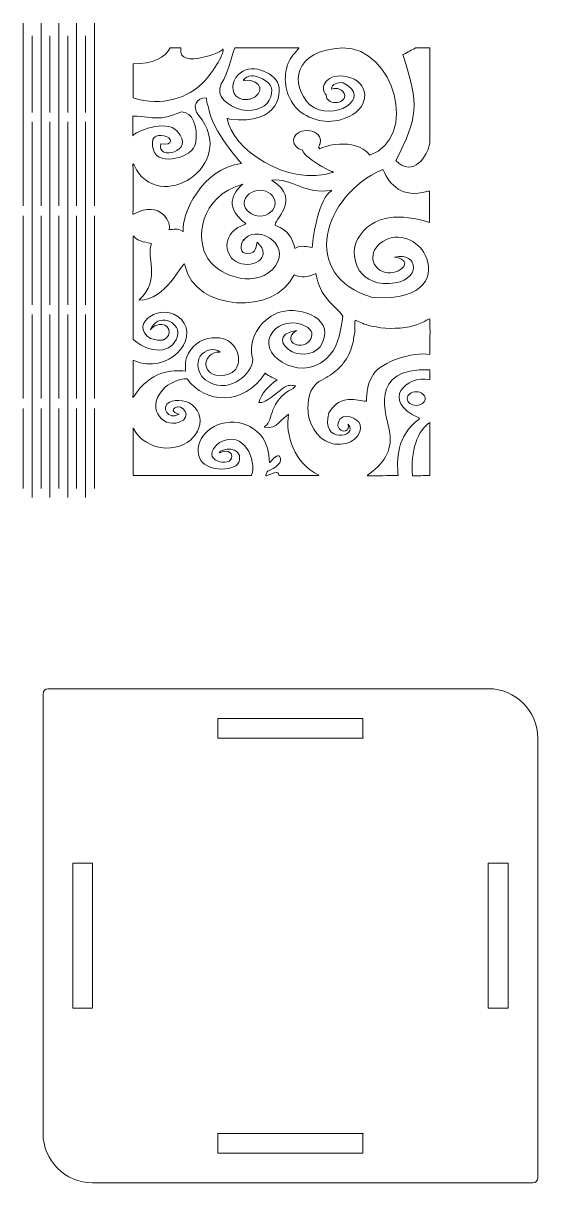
# Model space of a CAD drawing. Header units: centimetres. Extents: x -22.5 to 14, y -8.1 to 15.8.
# Drawn here: x 3.56 to 13.96, y -8.07 to 15.4 of the extents above; entities that cross this region are included whole.
import ezdxf

# ---------------------------------------------------------------- set-up
doc = ezdxf.new("R2010")
doc.units = ezdxf.units.CM
doc.header["$MEASUREMENT"] = 0
doc.layers.add('layer 1', color=7, linetype='Continuous')

msp = doc.modelspace()

# ---------------------------------------------------------------- linework, layer by layer
at = {"layer": 'layer 1', "color": 114, "lineweight": 9}
for points in [[(3.56296, 15.4), (3.56296, 15.4), (3.56296, 11.70092), (3.56296, 11.70092)], [(3.92296, 15.4), (3.92296, 15.4), (3.92296, 11.70092), (3.92296, 11.70092)], [(4.28296, 15.4), (4.28296, 15.4), (4.28296, 11.70092), (4.28296, 11.70092)], [(4.64296, 15.4), (4.64296, 15.4), (4.64296, 11.70092), (4.64296, 11.70092)], [(5.00296, 15.4), (5.00296, 15.4), (5.00296, 11.70092), (5.00296, 11.70092)], [(3.74296, 15.14151), (3.74296, 15.14151), (3.74296, 13.59483), (3.74296, 13.59483)], [(4.10296, 15.14151), (4.10296, 15.14151), (4.10296, 13.59483), (4.10296, 13.59483)], [(4.46296, 15.14151), (4.46296, 15.14151), (4.46296, 13.59483), (4.46296, 13.59483)], [(4.82296, 15.14151), (4.82296, 15.14151), (4.82296, 13.59483), (4.82296, 13.59483)], [(3.74296, 13.4005), (3.74296, 13.4005), (3.74296, 9.69717), (3.74296, 9.69717)], [(4.10296, 13.4005), (4.10296, 13.4005), (4.10296, 9.69717), (4.10296, 9.69717)], [(4.46296, 13.4005), (4.46296, 13.4005), (4.46296, 9.69717), (4.46296, 9.69717)], [(4.82296, 13.4005), (4.82296, 13.4005), (4.82296, 9.69717), (4.82296, 9.69717)], [(3.56296, 11.50097), (3.56296, 11.50097), (3.56296, 7.80189), (3.56296, 7.80189)], [(3.92296, 11.50097), (3.92296, 11.50097), (3.92296, 7.80189), (3.92296, 7.80189)], [(4.28296, 11.50097), (4.28296, 11.50097), (4.28296, 7.80189), (4.28296, 7.80189)], [(4.64296, 11.50097), (4.64296, 11.50097), (4.64296, 7.80189), (4.64296, 7.80189)], [(5.00296, 11.50097), (5.00296, 11.50097), (5.00296, 7.80189), (5.00296, 7.80189)], [(3.74296, 9.50146), (3.74296, 9.50146), (3.74296, 5.8), (3.74296, 5.8)], [(4.10296, 9.50146), (4.10296, 9.50146), (4.10296, 5.8), (4.10296, 5.8)], [(4.46296, 9.50146), (4.46296, 9.50146), (4.46296, 5.8), (4.46296, 5.8)], [(4.82296, 9.50146), (4.82296, 9.50146), (4.82296, 5.8), (4.82296, 5.8)], [(3.56296, 7.60194), (3.56296, 7.60194), (3.56296, 5.98259), (3.56296, 5.98259)], [(3.92296, 7.60194), (3.92296, 7.60194), (3.92296, 5.98259), (3.92296, 5.98259)], [(4.28296, 7.60194), (4.28296, 7.60194), (4.28296, 5.98259), (4.28296, 5.98259)], [(4.64296, 7.60194), (4.64296, 7.60194), (4.64296, 5.98259), (4.64296, 5.98259)], [(5.00296, 7.60194), (5.00296, 7.60194), (5.00296, 5.98259), (5.00296, 5.98259)]]:
    msp.add_open_spline(points, degree=3, dxfattribs=at)
for points, knots in [([(5.78454, 13.88758), (5.78454, 14.11719), (5.78454, 14.34679), (5.78454, 14.57574), (5.78454, 14.57574), (6.18779, 14.57574), (6.42833, 14.7082), (6.53538, 14.89805), (6.53538, 14.89805), (6.53538, 14.89805), (6.74865, 14.89805), (6.74865, 14.89805), (6.74865, 14.89805), (6.74764, 14.8929), (6.74674, 14.88766), (6.74608, 14.88221), (6.74608, 14.88221), (6.69313, 14.44854), (7.66131, 14.83891), (7.59535, 14.8803), (7.59535, 14.8803), (7.64854, 14.82228), (7.43363, 14.4437), (7.1785, 14.17882), (7.1785, 14.17882), (6.92335, 13.91393), (6.36747, 13.69467), (5.78454, 13.88758)], [0, 0, 0, 0, 0.125, 0.125, 0.125, 0.125, 0.25, 0.25, 0.25, 0.25, 0.375, 0.375, 0.375, 0.375, 0.5, 0.5, 0.5, 0.5, 0.625, 0.625, 0.625, 0.625, 0.75, 0.75, 0.75, 0.75, 1, 1, 1, 1]), ([(9.55635, 12.95442), (9.56589, 12.97549), (9.57108, 12.99806), (9.57108, 13.02157), (9.57108, 13.02157), (9.57108, 13.13549), (9.44901, 13.22839), (9.29932, 13.22839), (9.29932, 13.22839), (9.14966, 13.22841), (9.02758, 13.13548), (9.02758, 13.02157), (9.02758, 13.02157), (9.02758, 12.93274), (9.10179, 12.85671), (9.2054, 12.82748), (9.2054, 12.82748), (9.22399, 12.78911), (9.25321, 12.74915), (9.29557, 12.70875), (9.29557, 12.70875), (9.44277, 12.59428), (9.61308, 12.4798), (9.79459, 12.39883), (9.79459, 12.39883), (9.80283, 12.39747), (9.82747, 12.39814), (9.83792, 12.38341), (9.83792, 12.38341), (8.88855, 12.07025), (7.7692, 12.8744), (7.68724, 13.4759), (7.68724, 13.4759), (7.70069, 13.47591), (7.71487, 13.46719), (7.73279, 13.45848), (7.73279, 13.45848), (8.75805, 13.3169), (8.82964, 14.05639), (8.67509, 14.2467), (8.67509, 14.2467), (8.46815, 14.50151), (8.00606, 14.60455), (7.82529, 14.2355), (7.82529, 14.2355), (7.75187, 14.08564), (7.81953, 13.82579), (8.09932, 13.85513), (8.09932, 13.85513), (8.11652, 13.85848), (8.13445, 13.86184), (8.15239, 13.86518), (8.15239, 13.86518), (8.45398, 13.9722), (8.39589, 14.25965), (8.04529, 14.24494), (8.04529, 14.24494), (8.0281, 14.24026), (8.0281, 14.24026), (8.01542, 14.24094), (8.01542, 14.24094), (8.01542, 14.24562), (8.01542, 14.24965), (8.01542, 14.25364), (8.01542, 14.25364), (8.08742, 14.35013), (8.23841, 14.36136), (8.39893, 14.27359), (8.39893, 14.27359), (8.55947, 14.18582), (8.62125, 14.11285), (8.56627, 13.91091), (8.56627, 13.91091), (8.51126, 13.70901), (8.2604, 13.60049), (7.97737, 13.64548), (7.97737, 13.64548), (7.69392, 13.7218), (7.43848, 13.91709), (7.56526, 14.17275), (7.56526, 14.17275), (7.70851, 14.41414), (7.75237, 14.65937), (7.84126, 14.89805), (7.84126, 14.89805), (7.84126, 14.89805), (9.13676, 14.89805), (9.13676, 14.89805), (9.13676, 14.89805), (9.13676, 14.89805), (9.13646, 14.89371), (9.13646, 14.89371), (9.13646, 14.89371), (9.05579, 14.79933), (8.96709, 14.70562), (8.91852, 14.59112), (8.91852, 14.59112), (8.81306, 14.29211), (8.84515, 13.99937), (9.04905, 13.72424), (9.04905, 13.72424), (9.08418, 13.68408), (9.08418, 13.68408), (9.09163, 13.67269), (9.09163, 13.67269), (9.31582, 13.45431), (9.70701, 13.32953), (10.0617, 13.4751), (10.0617, 13.4751), (10.56028, 13.63315), (10.59343, 14.15553), (10.18368, 14.2954), (10.18368, 14.2954), (9.77395, 14.4353), (9.53041, 14.16081), (9.66806, 13.97155), (9.66806, 13.97155), (9.67406, 13.96328), (9.68053, 13.95563), (9.68733, 13.9486), (9.68733, 13.9486), (9.68673, 13.94394), (9.68641, 13.93921), (9.68641, 13.93443), (9.68641, 13.93443), (9.68641, 13.85573), (9.77073, 13.79154), (9.87413, 13.79154), (9.87413, 13.79154), (9.97752, 13.79156), (10.06184, 13.85573), (10.06184, 13.93443), (10.06184, 13.93443), (10.06184, 13.99326), (10.01472, 14.04394), (9.94778, 14.06581), (9.94778, 14.06581), (9.9133, 14.08183), (9.86239, 14.08557), (9.79276, 14.06579), (9.79276, 14.06579), (9.79278, 14.17022), (9.93079, 14.21162), (10.02715, 14.19356), (10.02715, 14.19356), (10.6523, 13.89466), (9.82173, 13.37103), (9.35684, 13.74861), (9.35684, 13.74861), (8.9438, 14.15636), (9.02159, 14.861), (10.01729, 14.89805), (10.01729, 14.89805), (11.07399, 14.91653), (11.55515, 13.06724), (10.57152, 12.73151), (10.57152, 12.73151), (10.24425, 13.11315), (9.59319, 12.89489), (9.56078, 12.85804), (9.56078, 12.85804), (9.52715, 12.89083), (9.52715, 12.89418), (9.55107, 12.92832), (9.55107, 12.92832), (9.55317, 12.93752), (9.5549, 12.94615), (9.55635, 12.95442)], [0, 0, 0, 0, 0.02325581, 0.02325581, 0.02325581, 0.02325581, 0.04651163, 0.04651163, 0.04651163, 0.04651163, 0.06976744, 0.06976744, 0.06976744, 0.06976744, 0.09302326, 0.09302326, 0.09302326, 0.09302326, 0.11627907, 0.11627907, 0.11627907, 0.11627907, 0.13953488, 0.13953488, 0.13953488, 0.13953488, 0.1627907, 0.1627907, 0.1627907, 0.1627907, 0.18604651, 0.18604651, 0.18604651, 0.18604651, 0.20930233, 0.20930233, 0.20930233, 0.20930233, 0.23255814, 0.23255814, 0.23255814, 0.23255814, 0.25581395, 0.25581395, 0.25581395, 0.25581395, 0.27906977, 0.27906977, 0.27906977, 0.27906977, 0.30232558, 0.30232558, 0.30232558, 0.30232558, 0.3255814, 0.3255814, 0.3255814, 0.3255814, 0.34883721, 0.34883721, 0.34883721, 0.34883721, 0.37209302, 0.37209302, 0.37209302, 0.37209302, 0.39534884, 0.39534884, 0.39534884, 0.39534884, 0.41860465, 0.41860465, 0.41860465, 0.41860465, 0.44186047, 0.44186047, 0.44186047, 0.44186047, 0.46511628, 0.46511628, 0.46511628, 0.46511628, 0.48837209, 0.48837209, 0.48837209, 0.48837209, 0.51162791, 0.51162791, 0.51162791, 0.51162791, 0.53488372, 0.53488372, 0.53488372, 0.53488372, 0.55813953, 0.55813953, 0.55813953, 0.55813953, 0.58139535, 0.58139535, 0.58139535, 0.58139535, 0.60465116, 0.60465116, 0.60465116, 0.60465116, 0.62790698, 0.62790698, 0.62790698, 0.62790698, 0.65116279, 0.65116279, 0.65116279, 0.65116279, 0.6744186, 0.6744186, 0.6744186, 0.6744186, 0.69767442, 0.69767442, 0.69767442, 0.69767442, 0.72093023, 0.72093023, 0.72093023, 0.72093023, 0.74418605, 0.74418605, 0.74418605, 0.74418605, 0.76744186, 0.76744186, 0.76744186, 0.76744186, 0.79069767, 0.79069767, 0.79069767, 0.79069767, 0.81395349, 0.81395349, 0.81395349, 0.81395349, 0.8372093, 0.8372093, 0.8372093, 0.8372093, 0.86046512, 0.86046512, 0.86046512, 0.86046512, 0.88372093, 0.88372093, 0.88372093, 0.88372093, 0.90697674, 0.90697674, 0.90697674, 0.90697674, 0.93023256, 0.93023256, 0.93023256, 0.93023256, 0.95348837, 0.95348837, 0.95348837, 0.95348837, 1, 1, 1, 1]), ([(11.09518, 12.6204), (11.53723, 13.49612), (11.57267, 13.73321), (11.23787, 14.76317), (11.23787, 14.76317), (11.33385, 14.81754), (11.41807, 14.85667), (11.49278, 14.89805), (11.49278, 14.89805), (11.49278, 14.89805), (11.78089, 14.89805), (11.78089, 14.89805), (11.78089, 14.89805), (11.77953, 14.62585), (11.77738, 14.35096), (11.78245, 14.07569), (11.78245, 14.07569), (11.77647, 13.83535), (11.78842, 13.59304), (11.78022, 13.34804), (11.78022, 13.34804), (11.78245, 13.27909), (11.78022, 13.2677), (11.78022, 12.97116), (11.78022, 12.97116), (11.73948, 12.72824), (11.44635, 12.25849), (11.09518, 12.6204)], [0, 0, 0, 0, 0.125, 0.125, 0.125, 0.125, 0.25, 0.25, 0.25, 0.25, 0.375, 0.375, 0.375, 0.375, 0.5, 0.5, 0.5, 0.5, 0.625, 0.625, 0.625, 0.625, 0.75, 0.75, 0.75, 0.75, 1, 1, 1, 1]), ([(6.7863, 11.18384), (6.66729, 11.27295), (6.61532, 11.21397), (6.50766, 11.22602), (6.50766, 11.22602), (6.57797, 11.31817), (6.348, 11.84821), (5.79275, 11.53394), (5.79275, 11.53394), (5.78379, 11.53461), (5.78379, 11.53461), (5.78082, 11.53797), (5.78082, 11.53797), (5.78678, 11.88069), (5.78603, 12.21607), (5.78005, 12.55345), (5.78005, 12.55345), (5.79724, 12.54743), (5.79126, 12.54072), (5.8047, 12.52399), (5.8047, 12.52399), (6.28457, 11.48777), (7.94325, 12.52817), (7.1068, 13.53682), (7.1068, 13.53682), (6.96226, 13.7111), (7.06514, 13.89093), (7.25992, 13.89093), (7.25992, 13.89093), (7.27488, 13.84007), (7.27262, 13.77848), (7.29801, 13.7229), (7.29801, 13.7229), (7.38274, 13.19761), (7.97185, 12.57542), (7.97185, 12.55814), (7.97185, 12.55814), (7.16747, 12.46882), (6.75992, 11.51591), (6.79678, 11.18584), (6.79678, 11.18584), (6.79302, 11.18518), (6.7893, 11.1845), (6.7863, 11.18384)], [0, 0, 0, 0, 0.08333333, 0.08333333, 0.08333333, 0.08333333, 0.16666667, 0.16666667, 0.16666667, 0.16666667, 0.25, 0.25, 0.25, 0.25, 0.33333333, 0.33333333, 0.33333333, 0.33333333, 0.41666667, 0.41666667, 0.41666667, 0.41666667, 0.5, 0.5, 0.5, 0.5, 0.58333333, 0.58333333, 0.58333333, 0.58333333, 0.66666667, 0.66666667, 0.66666667, 0.66666667, 0.75, 0.75, 0.75, 0.75, 0.83333333, 0.83333333, 0.83333333, 0.83333333, 1, 1, 1, 1]), ([(6.20348, 12.80983), (6.11094, 13.10296), (6.24752, 13.14456), (6.40755, 13.12179), (6.40755, 13.12179), (6.56758, 13.09898), (6.62071, 12.91314), (6.34341, 12.95502), (6.34341, 12.95502), (6.24059, 12.61321), (7.06998, 12.78818), (6.67492, 13.21367), (6.67492, 13.21367), (6.43976, 13.46701), (5.81428, 13.19786), (5.77612, 13.12289), (5.77612, 13.12289), (5.77894, 13.257), (5.7802, 13.38886), (5.78096, 13.52075), (5.78096, 13.52075), (6.25208, 13.49598), (6.28569, 13.41309), (6.75692, 13.60266), (6.75692, 13.60266), (6.98865, 13.6117), (7.097, 13.30672), (7.05041, 12.98301), (7.05041, 12.98301), (7.00381, 12.65931), (6.29599, 12.51672), (6.20348, 12.80983)], [0, 0, 0, 0, 0.11111111, 0.11111111, 0.11111111, 0.11111111, 0.22222222, 0.22222222, 0.22222222, 0.22222222, 0.33333333, 0.33333333, 0.33333333, 0.33333333, 0.44444444, 0.44444444, 0.44444444, 0.44444444, 0.55555556, 0.55555556, 0.55555556, 0.55555556, 0.66666667, 0.66666667, 0.66666667, 0.66666667, 0.77777778, 0.77777778, 0.77777778, 0.77777778, 1, 1, 1, 1]), ([(9.05503, 10.84446), (8.99691, 11.04661), (8.93056, 11.20498), (8.6621, 11.30232), (8.6621, 11.30232), (8.58781, 11.39979), (9.22241, 11.82933), (8.59337, 12.21406), (8.59337, 12.21406), (8.59113, 12.21743), (8.58889, 12.22009), (8.5874, 12.22276), (8.5874, 12.22276), (8.99969, 12.27327), (9.25798, 11.91781), (9.79161, 12.01792), (9.79161, 12.01792), (9.79161, 12.01456), (9.79161, 12.01123), (9.79161, 12.00721), (9.79161, 12.00721), (9.55338, 11.86491), (9.41582, 11.12133), (9.40615, 10.86253), (9.40615, 10.86253), (9.28372, 10.86253), (9.22021, 10.92187), (9.06624, 10.8498), (9.06624, 10.8498), (9.0655, 10.84847), (9.06477, 10.84646), (9.06477, 10.84445), (9.06477, 10.84445), (9.06102, 10.84446), (9.05803, 10.84445), (9.05503, 10.84446)], [0, 0, 0, 0, 0.1, 0.1, 0.1, 0.1, 0.2, 0.2, 0.2, 0.2, 0.3, 0.3, 0.3, 0.3, 0.4, 0.4, 0.4, 0.4, 0.5, 0.5, 0.5, 0.5, 0.6, 0.6, 0.6, 0.6, 0.7, 0.7, 0.7, 0.7, 0.8, 0.8, 0.8, 0.8, 1, 1, 1, 1]), ([(10.62546, 9.84929), (9.12217, 10.28213), (9.62989, 11.9251), (10.82027, 12.43429), (10.82027, 12.43429), (10.82551, 12.43429), (10.83074, 12.43429), (10.83596, 12.43364), (10.83596, 12.43364), (10.97099, 12.11624), (11.22374, 11.8595), (11.72195, 11.99047), (11.72195, 11.99047), (11.7354, 11.9965), (11.75182, 11.99918), (11.772, 11.99851), (11.772, 11.99851), (11.77722, 11.79235), (11.77423, 11.57947), (11.77348, 11.36791), (11.77348, 11.36791), (11.21658, 11.53949), (10.61979, 11.55391), (10.31764, 11.02704), (10.31764, 11.02704), (10.15645, 10.74594), (10.27745, 10.09783), (10.95999, 10.12978), (10.95999, 10.12978), (11.64252, 10.16172), (11.55195, 10.79466), (11.0683, 10.6657), (11.0683, 10.6657), (11.50234, 10.59351), (11.15814, 10.28964), (10.87928, 10.35542), (10.87928, 10.35542), (10.60043, 10.42122), (10.51305, 10.78189), (10.83297, 10.98432), (10.83297, 10.98432), (11.15287, 11.18678), (11.54394, 11.00623), (11.68947, 10.70257), (11.68947, 10.70257), (11.86396, 10.33854), (11.74634, 9.77361), (10.62546, 9.84929)], [0, 0, 0, 0, 0.07692308, 0.07692308, 0.07692308, 0.07692308, 0.15384615, 0.15384615, 0.15384615, 0.15384615, 0.23076923, 0.23076923, 0.23076923, 0.23076923, 0.30769231, 0.30769231, 0.30769231, 0.30769231, 0.38461538, 0.38461538, 0.38461538, 0.38461538, 0.46153846, 0.46153846, 0.46153846, 0.46153846, 0.53846154, 0.53846154, 0.53846154, 0.53846154, 0.61538462, 0.61538462, 0.61538462, 0.61538462, 0.69230769, 0.69230769, 0.69230769, 0.69230769, 0.76923077, 0.76923077, 0.76923077, 0.76923077, 0.84615385, 0.84615385, 0.84615385, 0.84615385, 1, 1, 1, 1]), ([(7.29504, 10.63492), (7.04117, 11.02444), (7.12188, 11.88875), (7.99949, 12.14378), (7.99949, 12.14378), (7.88642, 12.0289), (7.55454, 11.73129), (8.05925, 11.34516), (8.05925, 11.34516), (8.05851, 11.34182), (8.05851, 11.33848), (8.05851, 11.33445), (8.05851, 11.33445), (7.57333, 11.17554), (7.61695, 10.72285), (7.85254, 10.5803), (7.85254, 10.5803), (8.15542, 10.397), (8.64201, 10.64217), (8.29095, 10.97072), (8.29095, 10.97072), (8.25942, 10.91694), (8.2958, 10.72989), (8.10523, 10.73786), (8.10523, 10.73786), (7.92893, 10.72649), (7.94502, 10.91307), (8.02048, 11.0262), (8.02048, 11.0262), (8.02199, 11.0262), (8.01219, 11.00041), (8.01368, 11.00041), (8.01368, 11.00041), (8.23261, 11.34803), (8.99745, 10.95294), (8.66062, 10.48781), (8.66062, 10.48781), (8.3238, 10.02269), (7.5489, 10.24538), (7.29504, 10.63492)], [0, 0, 0, 0, 0.09090909, 0.09090909, 0.09090909, 0.09090909, 0.18181818, 0.18181818, 0.18181818, 0.18181818, 0.27272727, 0.27272727, 0.27272727, 0.27272727, 0.36363636, 0.36363636, 0.36363636, 0.36363636, 0.45454545, 0.45454545, 0.45454545, 0.45454545, 0.54545455, 0.54545455, 0.54545455, 0.54545455, 0.63636364, 0.63636364, 0.63636364, 0.63636364, 0.72727273, 0.72727273, 0.72727273, 0.72727273, 0.81818182, 0.81818182, 0.81818182, 0.81818182, 1, 1, 1, 1]), ([(8.3505, 11.49554), (8.50509, 11.49554), (8.65696, 11.61357), (8.65696, 11.75827), (8.65696, 11.75827), (8.65696, 11.90302), (8.50509, 12.02102), (8.3505, 12.02102), (8.3505, 12.02102), (8.19591, 12.02103), (8.02684, 11.903), (8.02684, 11.75827), (8.02684, 11.75827), (8.02684, 11.61357), (8.19591, 11.49554), (8.3505, 11.49554)], [0, 0, 0, 0, 0.2, 0.2, 0.2, 0.2, 0.4, 0.4, 0.4, 0.4, 0.6, 0.6, 0.6, 0.6, 1, 1, 1, 1]), ([(5.78005, 7.82341), (5.79275, 8.07509), (5.78379, 8.32747), (5.78454, 8.57113), (5.78454, 8.57113), (5.78827, 8.57113), (5.792, 8.57113), (5.79649, 8.57113), (5.79649, 8.57113), (6.49054, 8.27391), (7.13123, 9.00098), (6.75937, 9.40142), (6.75937, 9.40142), (6.3875, 9.80186), (5.65983, 9.30276), (6.13814, 9.01733), (6.13814, 9.01733), (6.55724, 8.86112), (6.58211, 9.24088), (6.42548, 9.28648), (6.42548, 9.28648), (6.25093, 9.3373), (6.16407, 9.23285), (6.13328, 9.19529), (6.13328, 9.19529), (6.27993, 9.55241), (6.72205, 9.35938), (6.68629, 9.10662), (6.68629, 9.10662), (6.63907, 8.7729), (6.22454, 8.63626), (5.78379, 8.99888), (5.78379, 8.99888), (5.78379, 9.69708), (5.78379, 10.39527), (5.78454, 11.09281), (5.78454, 11.09281), (5.78827, 11.09281), (5.792, 11.09281), (5.79575, 11.09281), (5.79575, 11.09281), (5.8857, 10.95407), (6.10318, 10.97661), (6.15283, 10.93214), (6.15283, 10.93214), (6.09828, 10.78421), (6.14832, 10.64065), (6.15731, 10.4428), (6.15731, 10.4428), (6.16633, 10.24494), (6.12759, 9.99024), (5.91153, 9.80954), (5.91153, 9.80954), (5.91003, 9.80485), (5.90854, 9.80018), (5.90705, 9.79547), (5.90705, 9.79547), (6.44838, 9.79549), (6.76054, 10.5305), (6.82141, 10.5305), (6.82141, 10.5305), (6.82441, 10.52515), (6.82964, 10.49435), (6.83486, 10.48096), (6.83486, 10.48096), (7.04308, 9.5692), (8.66141, 9.47841), (9.0371, 10.30892), (9.0371, 10.30892), (9.19498, 10.2487), (9.29751, 10.25074), (9.47786, 10.33369), (9.47786, 10.33369), (9.55728, 9.83904), (9.83661, 9.7324), (10.0227, 9.47015), (10.0227, 9.47015), (9.98211, 9.1932), (9.94293, 8.90393), (9.78309, 8.70533), (9.78309, 8.70533), (9.26825, 8.06564), (8.32536, 8.63672), (8.55998, 9.07768), (8.55998, 9.07768), (8.79456, 9.51864), (9.4291, 9.29649), (9.3985, 9.09215), (9.3985, 9.09215), (9.36791, 8.88781), (9.18777, 8.87447), (9.11148, 8.88608), (9.11148, 8.88608), (8.96076, 8.90909), (8.89357, 9.05743), (9.08441, 9.17915), (9.08441, 9.17915), (8.66959, 9.12236), (8.78029, 8.85478), (8.99732, 8.75074), (8.99732, 8.75074), (9.18882, 8.65894), (9.50394, 8.6884), (9.61356, 8.93575), (9.61356, 8.93575), (9.85866, 9.48869), (9.05426, 9.68262), (8.70406, 9.5357), (8.70406, 9.5357), (8.35391, 9.3888), (8.08061, 8.9939), (8.20418, 8.59723), (8.20418, 8.59723), (8.20418, 8.30527), (7.74448, 7.91369), (7.33419, 8.1263), (7.33419, 8.1263), (7.05934, 8.26868), (7.05659, 8.52707), (7.14239, 8.6606), (7.14239, 8.6606), (7.22819, 8.79414), (7.42882, 8.84042), (7.5438, 8.74451), (7.5438, 8.74451), (7.53782, 8.74451), (7.53186, 8.74451), (7.52587, 8.74385), (7.52587, 8.74385), (7.2121, 8.74538), (7.12025, 8.31034), (7.52796, 8.26478), (7.52796, 8.26478), (7.96966, 8.27271), (7.98462, 8.64258), (7.82169, 8.87104), (7.82169, 8.87104), (7.67526, 9.03508), (7.53574, 9.05564), (7.29598, 9.01712), (7.29598, 9.01712), (7.05623, 8.9786), (6.88526, 8.73686), (6.85946, 8.61223), (6.85946, 8.61223), (6.83368, 8.48764), (6.84309, 8.44865), (6.84457, 8.35624), (6.84457, 8.35624), (6.56516, 8.38351), (6.13687, 8.37148), (5.79874, 7.8455), (5.79874, 7.8455), (5.79724, 7.83746), (5.79575, 7.82606), (5.78005, 7.82341)], [0, 0, 0, 0, 0.025, 0.025, 0.025, 0.025, 0.05, 0.05, 0.05, 0.05, 0.075, 0.075, 0.075, 0.075, 0.1, 0.1, 0.1, 0.1, 0.125, 0.125, 0.125, 0.125, 0.15, 0.15, 0.15, 0.15, 0.175, 0.175, 0.175, 0.175, 0.2, 0.2, 0.2, 0.2, 0.225, 0.225, 0.225, 0.225, 0.25, 0.25, 0.25, 0.25, 0.275, 0.275, 0.275, 0.275, 0.3, 0.3, 0.3, 0.3, 0.325, 0.325, 0.325, 0.325, 0.35, 0.35, 0.35, 0.35, 0.375, 0.375, 0.375, 0.375, 0.4, 0.4, 0.4, 0.4, 0.425, 0.425, 0.425, 0.425, 0.45, 0.45, 0.45, 0.45, 0.475, 0.475, 0.475, 0.475, 0.5, 0.5, 0.5, 0.5, 0.525, 0.525, 0.525, 0.525, 0.55, 0.55, 0.55, 0.55, 0.575, 0.575, 0.575, 0.575, 0.6, 0.6, 0.6, 0.6, 0.625, 0.625, 0.625, 0.625, 0.65, 0.65, 0.65, 0.65, 0.675, 0.675, 0.675, 0.675, 0.7, 0.7, 0.7, 0.7, 0.725, 0.725, 0.725, 0.725, 0.75, 0.75, 0.75, 0.75, 0.775, 0.775, 0.775, 0.775, 0.8, 0.8, 0.8, 0.8, 0.825, 0.825, 0.825, 0.825, 0.85, 0.85, 0.85, 0.85, 0.875, 0.875, 0.875, 0.875, 0.9, 0.9, 0.9, 0.9, 0.925, 0.925, 0.925, 0.925, 0.95, 0.95, 0.95, 0.95, 1, 1, 1, 1]), ([(9.86408, 6.88154), (9.75321, 6.89533), (9.66238, 6.94715), (9.57124, 7.0134), (9.57124, 7.0134), (9.34575, 7.2279), (9.30168, 7.48645), (9.31948, 7.69876), (9.31948, 7.69876), (9.3373, 7.91105), (9.38502, 8.02267), (9.54062, 8.14605), (9.54062, 8.14605), (9.66835, 8.21499), (9.78189, 8.27659), (9.89021, 8.36831), (9.89021, 8.36831), (9.92606, 8.40445), (10.02693, 8.49149), (10.04262, 8.53433), (10.04262, 8.53433), (10.12704, 8.62266), (10.17709, 8.76861), (10.21369, 8.87438), (10.21369, 8.87438), (10.23459, 8.96474), (10.25177, 9.0558), (10.26374, 9.14416), (10.26374, 9.14416), (10.26524, 9.22717), (10.26748, 9.30949), (10.26971, 9.39184), (10.26971, 9.39184), (10.28167, 9.39184), (10.30108, 9.38112), (10.31828, 9.36975), (10.31828, 9.36975), (10.40419, 9.33091), (10.50278, 9.28674), (10.60365, 9.27067), (10.60365, 9.27067), (10.84718, 9.21175), (11.11909, 9.20974), (11.37083, 9.25461), (11.37083, 9.25461), (11.46496, 9.27803), (11.55386, 9.30884), (11.64724, 9.34831), (11.64724, 9.34831), (11.66891, 9.36171), (11.75705, 9.42262), (11.7817, 9.41929), (11.7817, 9.41929), (11.77647, 9.29209), (11.7944, 9.16355), (11.78022, 9.03036), (11.78022, 9.03036), (11.78245, 8.92525), (11.78245, 8.81813), (11.78245, 8.70903), (11.78245, 8.70903), (11.78097, 8.70501), (11.78022, 8.70034), (11.77946, 8.69564), (11.77946, 8.69564), (11.44297, 8.75843), (10.8108, 8.54844), (10.6422, 8.29759), (10.6422, 8.29759), (10.47364, 8.04676), (10.51023, 7.79939), (10.50204, 7.74708), (10.50204, 7.74708), (10.38895, 7.74708), (10.28171, 7.79717), (10.13076, 7.78456), (10.13076, 7.78456), (9.92133, 7.74973), (9.82685, 7.65143), (9.74305, 7.51281), (9.74305, 7.51281), (9.54302, 6.88528), (10.36029, 7.00743), (10.133, 7.28119), (10.133, 7.28119), (10.17719, 7.07496), (9.88147, 7.10784), (9.92759, 7.32136), (9.92759, 7.32136), (10.01825, 7.5558), (10.33724, 7.39932), (10.37037, 7.27759), (10.37037, 7.27759), (10.43307, 7.04713), (10.17131, 6.84329), (9.86408, 6.88154)], [0, 0, 0, 0, 0.04, 0.04, 0.04, 0.04, 0.08, 0.08, 0.08, 0.08, 0.12, 0.12, 0.12, 0.12, 0.16, 0.16, 0.16, 0.16, 0.2, 0.2, 0.2, 0.2, 0.24, 0.24, 0.24, 0.24, 0.28, 0.28, 0.28, 0.28, 0.32, 0.32, 0.32, 0.32, 0.36, 0.36, 0.36, 0.36, 0.4, 0.4, 0.4, 0.4, 0.44, 0.44, 0.44, 0.44, 0.48, 0.48, 0.48, 0.48, 0.52, 0.52, 0.52, 0.52, 0.56, 0.56, 0.56, 0.56, 0.6, 0.6, 0.6, 0.6, 0.64, 0.64, 0.64, 0.64, 0.68, 0.68, 0.68, 0.68, 0.72, 0.72, 0.72, 0.72, 0.76, 0.76, 0.76, 0.76, 0.8, 0.8, 0.8, 0.8, 0.84, 0.84, 0.84, 0.84, 0.88, 0.88, 0.88, 0.88, 0.92, 0.92, 0.92, 0.92, 1, 1, 1, 1]), ([(8.46937, 6.24091), (8.45517, 6.25966), (8.49925, 6.32126), (8.50671, 6.33464), (8.50671, 6.33464), (8.63721, 6.38463), (8.847, 6.51812), (8.73532, 6.64658), (8.73532, 6.64658), (8.66359, 6.65528), (8.57845, 6.54349), (8.54482, 6.50668), (8.54482, 6.50668), (8.54258, 6.50668), (8.54034, 6.50668), (8.53885, 6.50668), (8.53885, 6.50668), (8.53367, 6.71919), (8.49995, 6.88674), (8.35431, 7.07501), (8.35431, 7.07501), (8.1825, 7.2524), (7.97024, 7.33978), (7.73728, 7.32469), (7.73728, 7.32469), (7.26839, 7.29434), (6.96368, 6.86928), (7.15609, 6.54826), (7.15609, 6.54826), (7.28514, 6.33296), (7.89217, 6.30315), (7.93699, 6.55793), (7.93699, 6.55793), (7.9889, 6.85296), (7.54109, 6.79649), (7.52572, 6.70162), (7.52572, 6.70162), (7.58261, 6.73431), (7.76241, 6.78126), (7.77794, 6.63833), (7.77794, 6.63833), (7.80556, 6.38417), (7.05623, 6.53783), (7.53186, 6.91567), (7.53186, 6.91567), (8.03002, 7.17845), (8.28705, 6.55149), (8.17877, 6.24964), (8.17877, 6.24964), (8.17429, 6.24828), (8.1698, 6.24694), (8.16609, 6.24493), (8.16609, 6.24493), (7.37273, 6.24559), (6.57936, 6.24559), (5.78678, 6.24559), (5.78678, 6.24559), (5.78528, 6.25833), (5.78454, 6.27106), (5.78379, 6.28375), (5.78379, 6.28375), (5.78305, 6.59034), (5.7823, 6.89628), (5.7823, 7.20219), (5.7823, 7.20219), (5.78528, 7.20152), (5.78902, 7.20017), (5.79275, 7.19885), (5.79275, 7.19885), (5.89352, 6.97503), (6.16559, 6.81043), (6.44267, 6.80055), (6.44267, 6.80055), (6.98022, 6.78136), (7.31814, 7.28747), (7.03313, 7.6227), (7.03313, 7.6227), (6.90282, 7.77597), (6.65523, 7.79886), (6.51995, 7.72993), (6.51995, 7.72993), (6.32938, 7.63289), (6.49708, 7.34999), (6.71595, 7.48798), (6.71595, 7.48798), (6.69577, 7.47988), (6.52302, 7.54213), (6.62653, 7.61515), (6.62653, 7.61515), (6.76614, 7.71363), (7.01015, 7.4238), (6.71537, 7.32274), (6.71537, 7.32274), (6.35172, 7.19808), (6.01206, 7.65576), (6.44192, 8.04095), (6.44192, 8.04095), (6.56422, 8.12427), (6.69882, 8.20922), (6.87371, 8.20162), (6.87371, 8.20162), (7.24091, 7.69324), (8.01318, 7.64734), (8.45442, 8.31541), (8.45442, 8.31541), (8.45666, 8.31474), (8.45966, 8.31408), (8.46265, 8.31275), (8.46265, 8.31275), (8.53085, 8.24402), (8.62476, 8.22974), (8.69571, 8.17885), (8.69571, 8.17885), (8.51965, 8.06043), (8.36972, 7.89489), (8.32294, 7.72031), (8.32294, 7.72031), (8.34238, 7.72099), (8.36255, 7.72164), (8.38272, 7.72164), (8.38272, 7.72164), (8.57395, 7.78591), (8.73612, 7.97299), (8.84495, 8.03361), (8.84495, 8.03361), (8.95378, 8.09421), (9.00668, 8.06438), (9.06477, 8.06038), (9.06477, 8.06038), (9.06477, 8.0423), (9.03188, 8.02088), (9.01619, 8.00883), (9.01619, 8.00883), (8.49288, 7.73143), (8.64834, 7.38806), (8.44248, 7.23431), (8.44248, 7.23431), (8.44248, 7.23233), (8.44322, 7.22964), (8.44397, 7.22696), (8.44397, 7.22696), (8.69439, 7.16248), (8.80177, 7.43553), (8.92803, 7.48401), (8.92803, 7.48401), (8.84631, 7.08111), (9.05076, 6.47978), (9.53763, 6.25164), (9.53763, 6.25164), (9.54062, 6.24828), (9.54062, 6.24828), (9.54062, 6.24292), (9.54062, 6.24292), (9.27095, 6.24292), (9.002, 6.24292), (8.73308, 6.24292), (8.73308, 6.24292), (8.73308, 6.35859), (8.57465, 6.28006), (8.49701, 6.24226), (8.49701, 6.24226), (8.4873, 6.24226), (8.47834, 6.24158), (8.46937, 6.24091)], [0, 0, 0, 0, 0.02380952, 0.02380952, 0.02380952, 0.02380952, 0.04761905, 0.04761905, 0.04761905, 0.04761905, 0.07142857, 0.07142857, 0.07142857, 0.07142857, 0.0952381, 0.0952381, 0.0952381, 0.0952381, 0.11904762, 0.11904762, 0.11904762, 0.11904762, 0.14285714, 0.14285714, 0.14285714, 0.14285714, 0.16666667, 0.16666667, 0.16666667, 0.16666667, 0.19047619, 0.19047619, 0.19047619, 0.19047619, 0.21428571, 0.21428571, 0.21428571, 0.21428571, 0.23809524, 0.23809524, 0.23809524, 0.23809524, 0.26190476, 0.26190476, 0.26190476, 0.26190476, 0.28571429, 0.28571429, 0.28571429, 0.28571429, 0.30952381, 0.30952381, 0.30952381, 0.30952381, 0.33333333, 0.33333333, 0.33333333, 0.33333333, 0.35714286, 0.35714286, 0.35714286, 0.35714286, 0.38095238, 0.38095238, 0.38095238, 0.38095238, 0.4047619, 0.4047619, 0.4047619, 0.4047619, 0.42857143, 0.42857143, 0.42857143, 0.42857143, 0.45238095, 0.45238095, 0.45238095, 0.45238095, 0.47619048, 0.47619048, 0.47619048, 0.47619048, 0.5, 0.5, 0.5, 0.5, 0.52380952, 0.52380952, 0.52380952, 0.52380952, 0.54761905, 0.54761905, 0.54761905, 0.54761905, 0.57142857, 0.57142857, 0.57142857, 0.57142857, 0.5952381, 0.5952381, 0.5952381, 0.5952381, 0.61904762, 0.61904762, 0.61904762, 0.61904762, 0.64285714, 0.64285714, 0.64285714, 0.64285714, 0.66666667, 0.66666667, 0.66666667, 0.66666667, 0.69047619, 0.69047619, 0.69047619, 0.69047619, 0.71428571, 0.71428571, 0.71428571, 0.71428571, 0.73809524, 0.73809524, 0.73809524, 0.73809524, 0.76190476, 0.76190476, 0.76190476, 0.76190476, 0.78571429, 0.78571429, 0.78571429, 0.78571429, 0.80952381, 0.80952381, 0.80952381, 0.80952381, 0.83333333, 0.83333333, 0.83333333, 0.83333333, 0.85714286, 0.85714286, 0.85714286, 0.85714286, 0.88095238, 0.88095238, 0.88095238, 0.88095238, 0.9047619, 0.9047619, 0.9047619, 0.9047619, 0.92857143, 0.92857143, 0.92857143, 0.92857143, 0.95238095, 0.95238095, 0.95238095, 0.95238095, 1, 1, 1, 1]), ([(10.51921, 6.24091), (10.51848, 6.24493), (10.51848, 6.24828), (10.51848, 6.25164), (10.51848, 6.25164), (10.8459, 6.47991), (11.02587, 6.73271), (10.97043, 7.09911), (10.97043, 7.09911), (10.91497, 7.46548), (10.51215, 8.43367), (11.78245, 8.38302), (11.78245, 8.38302), (11.7817, 8.31877), (11.7817, 8.25384), (11.7817, 8.18888), (11.7817, 8.18888), (11.77722, 8.18959), (11.77348, 8.18959), (11.76974, 8.18959), (11.76974, 8.18959), (11.31687, 8.27338), (10.76758, 7.76756), (11.56058, 7.41105), (11.56058, 7.41105), (11.56731, 7.40436), (11.56731, 7.40436), (11.56956, 7.39498), (11.56956, 7.39498), (11.09873, 7.04216), (11.11756, 6.56489), (11.13925, 6.24292), (11.13925, 6.24292), (10.93234, 6.24226), (10.7254, 6.24158), (10.51921, 6.24091)], [0, 0, 0, 0, 0.1, 0.1, 0.1, 0.1, 0.2, 0.2, 0.2, 0.2, 0.3, 0.3, 0.3, 0.3, 0.4, 0.4, 0.4, 0.4, 0.5, 0.5, 0.5, 0.5, 0.6, 0.6, 0.6, 0.6, 0.7, 0.7, 0.7, 0.7, 0.8, 0.8, 0.8, 0.8, 1, 1, 1, 1]), ([(11.50643, 7.66401), (11.60634, 7.66401), (11.68781, 7.72602), (11.68781, 7.80206), (11.68781, 7.80206), (11.68781, 7.8781), (11.60634, 7.9401), (11.50643, 7.9401), (11.50643, 7.9401), (11.40653, 7.9401), (11.32503, 7.8781), (11.32503, 7.80206), (11.32503, 7.80206), (11.32503, 7.72602), (11.40653, 7.66401), (11.50643, 7.66401)], [0, 0, 0, 0, 0.2, 0.2, 0.2, 0.2, 0.4, 0.4, 0.4, 0.4, 0.6, 0.6, 0.6, 0.6, 1, 1, 1, 1]), ([(11.43284, 6.24091), (11.38131, 6.73244), (11.53775, 7.16571), (11.7817, 7.31665), (11.7817, 7.31665), (11.7778, 6.96038), (11.78245, 6.6039), (11.78245, 6.24762), (11.78245, 6.24762), (11.78097, 6.24628), (11.78022, 6.24493), (11.77946, 6.24292), (11.77946, 6.24292), (11.66366, 6.24226), (11.54788, 6.24158), (11.43284, 6.24091)], [0, 0, 0, 0, 0.2, 0.2, 0.2, 0.2, 0.4, 0.4, 0.4, 0.4, 0.6, 0.6, 0.6, 0.6, 1, 1, 1, 1])]:
    msp.add_open_spline(points, degree=3, knots=knots, dxfattribs=at)
at = {"layer": 'layer 1', "color": 250, "lineweight": 20}
for points, knots in [([(4.06344, 1.92999), (4.06344, 1.92999), (12.96344, 1.92999), (12.96344, 1.92999), (12.96344, 1.92999), (13.51344, 1.92999), (13.96344, 1.47999), (13.96344, 0.92999), (13.96344, 0.92999), (13.96344, 0.92999), (13.96344, -7.97001), (13.96344, -7.97001), (13.96344, -7.97001), (13.96344, -8.02501), (13.91844, -8.07001), (13.86344, -8.07001), (13.86344, -8.07001), (13.86344, -8.07001), (4.96344, -8.07001), (4.96344, -8.07001), (4.96344, -8.07001), (4.41344, -8.07001), (3.96344, -7.62001), (3.96344, -7.07001), (3.96344, -7.07001), (3.96344, -7.07001), (3.96344, 1.82999), (3.96344, 1.82999), (3.96344, 1.82999), (3.96344, 1.88499), (4.00844, 1.92999), (4.06344, 1.92999)], [0, 0, 0, 0, 0.11111111, 0.11111111, 0.11111111, 0.11111111, 0.22222222, 0.22222222, 0.22222222, 0.22222222, 0.33333333, 0.33333333, 0.33333333, 0.33333333, 0.44444444, 0.44444444, 0.44444444, 0.44444444, 0.55555556, 0.55555556, 0.55555556, 0.55555556, 0.66666667, 0.66666667, 0.66666667, 0.66666667, 0.77777778, 0.77777778, 0.77777778, 0.77777778, 1, 1, 1, 1]), ([(7.49677, 1.32999), (7.49677, 1.32999), (10.43011, 1.32999), (10.43011, 1.32999), (10.43011, 1.32999), (10.43011, 1.32999), (10.43011, 0.93707), (10.43011, 0.93707), (10.43011, 0.93707), (10.43101, 0.93616), (10.43157, 0.93491), (10.43157, 0.93353), (10.43157, 0.93353), (10.43157, 0.93215), (10.43101, 0.9309), (10.43011, 0.93), (10.43011, 0.93), (10.43011, 0.93), (10.43011, 0.92999), (10.43011, 0.92999), (10.43011, 0.92999), (10.43011, 0.92999), (10.4301, 0.92999), (10.4301, 0.92999), (10.4301, 0.92999), (10.42919, 0.92909), (10.42794, 0.92853), (10.42657, 0.92853), (10.42657, 0.92853), (10.4252, 0.92853), (10.42396, 0.92909), (10.42305, 0.92999), (10.42305, 0.92999), (10.42305, 0.92999), (7.50384, 0.92999), (7.50384, 0.92999), (7.50384, 0.92999), (7.50293, 0.92909), (7.50168, 0.92853), (7.50031, 0.92853), (7.50031, 0.92853), (7.49894, 0.92853), (7.4977, 0.92909), (7.49679, 0.92999), (7.49679, 0.92999), (7.49679, 0.92999), (7.49677, 0.92999), (7.49677, 0.92999), (7.49677, 0.92999), (7.49677, 0.92999), (7.49677, 0.93001), (7.49677, 0.93001), (7.49677, 0.93001), (7.49587, 0.93091), (7.49531, 0.93215), (7.49531, 0.93353), (7.49531, 0.93353), (7.49531, 0.9349), (7.49587, 0.93615), (7.49677, 0.93706), (7.49677, 0.93706), (7.49677, 0.93706), (7.49677, 1.32999), (7.49677, 1.32999)], [0, 0, 0, 0, 0.05882353, 0.05882353, 0.05882353, 0.05882353, 0.11764706, 0.11764706, 0.11764706, 0.11764706, 0.17647059, 0.17647059, 0.17647059, 0.17647059, 0.23529412, 0.23529412, 0.23529412, 0.23529412, 0.29411765, 0.29411765, 0.29411765, 0.29411765, 0.35294118, 0.35294118, 0.35294118, 0.35294118, 0.41176471, 0.41176471, 0.41176471, 0.41176471, 0.47058824, 0.47058824, 0.47058824, 0.47058824, 0.52941176, 0.52941176, 0.52941176, 0.52941176, 0.58823529, 0.58823529, 0.58823529, 0.58823529, 0.64705882, 0.64705882, 0.64705882, 0.64705882, 0.70588235, 0.70588235, 0.70588235, 0.70588235, 0.76470588, 0.76470588, 0.76470588, 0.76470588, 0.82352941, 0.82352941, 0.82352941, 0.82352941, 0.88235294, 0.88235294, 0.88235294, 0.88235294, 1, 1, 1, 1]), ([(4.56344, -4.53668), (4.56344, -4.53668), (4.56344, -1.60334), (4.56344, -1.60334), (4.56344, -1.60334), (4.56344, -1.60334), (4.95637, -1.60334), (4.95637, -1.60334), (4.95637, -1.60334), (4.95727, -1.60244), (4.95852, -1.60188), (4.9599, -1.60188), (4.9599, -1.60188), (4.96128, -1.60188), (4.96253, -1.60244), (4.96344, -1.60334), (4.96344, -1.60334), (4.96434, -1.60425), (4.9649, -1.6055), (4.9649, -1.60688), (4.9649, -1.60688), (4.9649, -1.60826), (4.96434, -1.60951), (4.96344, -1.61041), (4.96344, -1.61041), (4.96344, -1.61041), (4.96344, -4.5296), (4.96344, -4.5296), (4.96344, -4.5296), (4.96434, -4.53051), (4.9649, -4.53176), (4.9649, -4.53314), (4.9649, -4.53314), (4.9649, -4.53452), (4.96434, -4.53577), (4.96344, -4.53667), (4.96344, -4.53667), (4.96344, -4.53667), (4.96344, -4.53668), (4.96344, -4.53668), (4.96344, -4.53668), (4.96344, -4.53668), (4.96343, -4.53668), (4.96343, -4.53668), (4.96343, -4.53668), (4.96253, -4.53758), (4.96128, -4.53814), (4.9599, -4.53814), (4.9599, -4.53814), (4.95853, -4.53814), (4.95729, -4.53758), (4.95638, -4.53668), (4.95638, -4.53668), (4.95638, -4.53668), (4.56344, -4.53668), (4.56344, -4.53668)], [0, 0, 0, 0, 0.06666667, 0.06666667, 0.06666667, 0.06666667, 0.13333333, 0.13333333, 0.13333333, 0.13333333, 0.2, 0.2, 0.2, 0.2, 0.26666667, 0.26666667, 0.26666667, 0.26666667, 0.33333333, 0.33333333, 0.33333333, 0.33333333, 0.4, 0.4, 0.4, 0.4, 0.46666667, 0.46666667, 0.46666667, 0.46666667, 0.53333333, 0.53333333, 0.53333333, 0.53333333, 0.6, 0.6, 0.6, 0.6, 0.66666667, 0.66666667, 0.66666667, 0.66666667, 0.73333333, 0.73333333, 0.73333333, 0.73333333, 0.8, 0.8, 0.8, 0.8, 0.86666667, 0.86666667, 0.86666667, 0.86666667, 1, 1, 1, 1]), ([(13.36344, -1.60334), (13.36344, -1.60334), (13.36344, -4.53668), (13.36344, -4.53668), (13.36344, -4.53668), (13.36344, -4.53668), (12.97051, -4.53668), (12.97051, -4.53668), (12.97051, -4.53668), (12.9696, -4.53758), (12.96835, -4.53814), (12.96698, -4.53814), (12.96698, -4.53814), (12.96561, -4.53814), (12.96437, -4.53758), (12.96346, -4.53668), (12.96346, -4.53668), (12.96346, -4.53668), (12.96344, -4.53668), (12.96344, -4.53668), (12.96344, -4.53668), (12.96344, -4.53668), (12.96344, -4.53666), (12.96344, -4.53666), (12.96344, -4.53666), (12.96254, -4.53576), (12.96198, -4.53452), (12.96198, -4.53314), (12.96198, -4.53314), (12.96198, -4.53177), (12.96254, -4.53052), (12.96344, -4.52961), (12.96344, -4.52961), (12.96344, -4.52961), (12.96344, -1.6104), (12.96344, -1.6104), (12.96344, -1.6104), (12.96254, -1.60949), (12.96198, -1.60825), (12.96198, -1.60688), (12.96198, -1.60688), (12.96198, -1.60551), (12.96254, -1.60426), (12.96344, -1.60335), (12.96344, -1.60335), (12.96344, -1.60335), (12.96344, -1.60334), (12.96344, -1.60334), (12.96344, -1.60334), (12.96344, -1.60334), (12.96345, -1.60334), (12.96345, -1.60334), (12.96345, -1.60334), (12.96435, -1.60244), (12.9656, -1.60188), (12.96698, -1.60188), (12.96698, -1.60188), (12.96836, -1.60188), (12.96961, -1.60244), (12.97052, -1.60334), (12.97052, -1.60334), (12.97052, -1.60334), (13.36344, -1.60334), (13.36344, -1.60334)], [0, 0, 0, 0, 0.05882353, 0.05882353, 0.05882353, 0.05882353, 0.11764706, 0.11764706, 0.11764706, 0.11764706, 0.17647059, 0.17647059, 0.17647059, 0.17647059, 0.23529412, 0.23529412, 0.23529412, 0.23529412, 0.29411765, 0.29411765, 0.29411765, 0.29411765, 0.35294118, 0.35294118, 0.35294118, 0.35294118, 0.41176471, 0.41176471, 0.41176471, 0.41176471, 0.47058824, 0.47058824, 0.47058824, 0.47058824, 0.52941176, 0.52941176, 0.52941176, 0.52941176, 0.58823529, 0.58823529, 0.58823529, 0.58823529, 0.64705882, 0.64705882, 0.64705882, 0.64705882, 0.70588235, 0.70588235, 0.70588235, 0.70588235, 0.76470588, 0.76470588, 0.76470588, 0.76470588, 0.82352941, 0.82352941, 0.82352941, 0.82352941, 0.88235294, 0.88235294, 0.88235294, 0.88235294, 1, 1, 1, 1]), ([(10.43011, -7.47001), (10.43011, -7.47001), (7.49677, -7.47001), (7.49677, -7.47001), (7.49677, -7.47001), (7.49677, -7.47001), (7.49677, -7.07707), (7.49677, -7.07707), (7.49677, -7.07707), (7.49587, -7.07616), (7.49531, -7.07492), (7.49531, -7.07355), (7.49531, -7.07355), (7.49531, -7.07218), (7.49587, -7.07093), (7.49677, -7.07002), (7.49677, -7.07002), (7.49677, -7.07002), (7.49677, -7.07001), (7.49677, -7.07001), (7.49677, -7.07001), (7.49677, -7.07001), (7.49678, -7.07001), (7.49678, -7.07001), (7.49678, -7.07001), (7.49768, -7.06911), (7.49893, -7.06855), (7.50031, -7.06855), (7.50031, -7.06855), (7.50169, -7.06855), (7.50294, -7.06911), (7.50385, -7.07001), (7.50385, -7.07001), (7.50385, -7.07001), (10.42304, -7.07001), (10.42304, -7.07001), (10.42304, -7.07001), (10.42394, -7.06911), (10.42519, -7.06855), (10.42657, -7.06855), (10.42657, -7.06855), (10.42795, -7.06855), (10.4292, -7.06911), (10.43011, -7.07001), (10.43011, -7.07001), (10.43101, -7.07092), (10.43157, -7.07217), (10.43157, -7.07355), (10.43157, -7.07355), (10.43157, -7.07493), (10.43101, -7.07618), (10.43011, -7.07708), (10.43011, -7.07708), (10.43011, -7.07708), (10.43011, -7.47001), (10.43011, -7.47001)], [0, 0, 0, 0, 0.06666667, 0.06666667, 0.06666667, 0.06666667, 0.13333333, 0.13333333, 0.13333333, 0.13333333, 0.2, 0.2, 0.2, 0.2, 0.26666667, 0.26666667, 0.26666667, 0.26666667, 0.33333333, 0.33333333, 0.33333333, 0.33333333, 0.4, 0.4, 0.4, 0.4, 0.46666667, 0.46666667, 0.46666667, 0.46666667, 0.53333333, 0.53333333, 0.53333333, 0.53333333, 0.6, 0.6, 0.6, 0.6, 0.66666667, 0.66666667, 0.66666667, 0.66666667, 0.73333333, 0.73333333, 0.73333333, 0.73333333, 0.8, 0.8, 0.8, 0.8, 0.86666667, 0.86666667, 0.86666667, 0.86666667, 1, 1, 1, 1])]:
    msp.add_open_spline(points, degree=3, knots=knots, dxfattribs=at)

doc.saveas('drawing.dxf')
